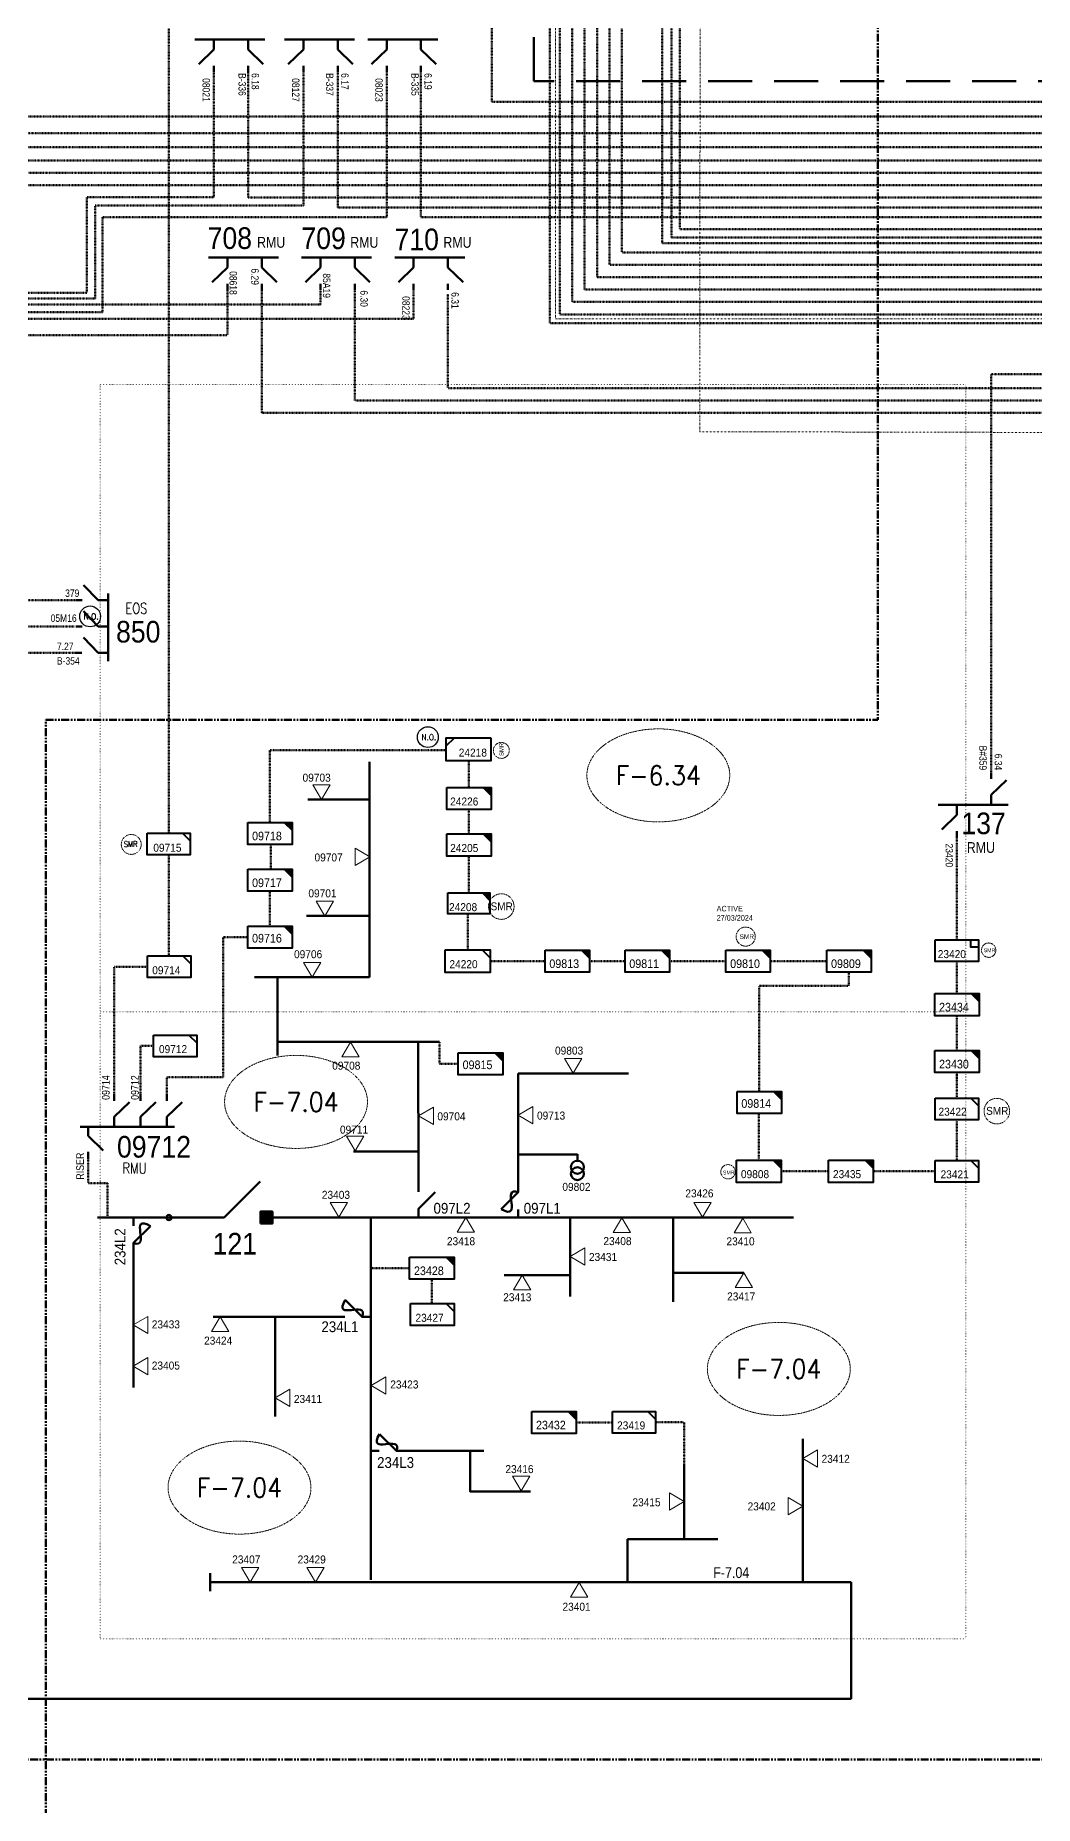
# Model space of a CAD drawing. Header units: metres. Extents: x 65984 to 144644, y -19036 to 23726.
# Drawn here: x 123518 to 123979, y 20076 to 20894 of the extents above; entities that cross this region are included whole.
import ezdxf
from ezdxf.enums import TextEntityAlignment as Align

# ---------------------------------------------------------------- set-up
doc = ezdxf.new("R2010")
doc.units = ezdxf.units.M
doc.header["$MEASUREMENT"] = 0
for name, pattern in [('( Phantom )', [2.5, 1.25, -0.25, 0.25, -0.25, 0.25, -0.25]), ('DGN Style 1', [0.6, 0, -0.6]), ('DGN Style 3', [0.013877, 0, -0.013877]), ('DGN Style 4', [1.6, 0.8, -0.4, 0, -0.4]), ('HIDDEN2', [2381.25, 1587.5, -793.75])]:
    doc.linetypes.add(name, pattern=pattern)
doc.layers.get('0').update_dxf_attribs({"color": 95, "lineweight": 40})
for name, color, linetype, lineweight in [('ABS', 7, 'Continuous', 40), ('ABS NUMBER', 112, 'Continuous', 30), ('d_eos', 111, 'Continuous', 40), ('d_eos no', 121, 'Continuous', 40), ('d_fco', 5, 'Continuous', 40), ('d_fco text', 95, 'Continuous', 40), ('d_grid line', 7, 'DGN Style 1', 0), ('d_oh branch', 94, 'Continuous', 40), ('d_switch', 95, 'Continuous', 40), ('d_tf', 1, 'Continuous', 40), ('d_tf no', 6, 'Continuous', 40), ('d_tf_200', 1, 'Continuous', 40), ('d_ug cable', 95, 'Continuous', 40), ('d_ug main line', 95, 'Continuous', 40), ('d_unit sub', 7, 'Continuous', 40), ('FDR  1  16', 234, 'Continuous', 40), ('fedr no', 95, 'Continuous', 40), ('Level 37', 7, 'Continuous', 0), ('O H MAIN FEEDER', 4, 'Continuous', 100), ('SW N O', 114, 'Continuous', 30)]:
    doc.layers.add(name, color=color, linetype=linetype, lineweight=lineweight)
doc.styles.add('NASKHF', font='naskhf.shx', dxfattribs={"height": 8})
doc.styles.add('Style-Arial', font='arial.ttf')
doc.styles.add('Style-ENGINEERING', font='ENGINEERING.shx')
doc.styles.add('Style-msdefault', font='msdefault.shx')
doc.styles.add('Style-STANDARD', font='STANDARD.shx')

# ---------------------------------------------------------------- blocks, each defined once
blk = doc.blocks.new('FUSE01')
at = {"color": 0, "linetype": 'ByBlock', "lineweight": -2}
blk.add_line((0, -17.15), (0, -22.55), dxfattribs=at)
at = {"color": 0, "linetype": 'ByBlock', "lineweight": -2, "flags": 128}
blk.add_lwpolyline([(0, 0.05), (0, -5.75), (-11.2, -16.95)], dxfattribs=at)
at = {"color": 0, "linetype": 'ByBlock', "lineweight": -2}
blk.add_open_spline([(-11.2, -16.95), (3.4, -25.35), (-11.6, -1.35), (0, -5.75)], degree=3, dxfattribs=at)
blk = doc.blocks.new('TF_8')
at = {"color": 0, "linetype": 'ByBlock', "lineweight": -2}
blk.add_line((6.3, 4.95), (9.9, 1.35), dxfattribs=at)
blk.add_3dface([(-10.1, 4.95), (9.9, 4.95), (9.9, -5.05), (-10.1, -5.05)], dxfattribs=at)
blk = doc.blocks.new('TFU_69')
at = {"layer": 'd_tf_200', "color": 200, "linetype": 'Continuous', "lineweight": 53}
blk.add_line((0, 10), (0, 0), dxfattribs=at)
at = {"layer": 'd_tf_200', "color": 200, "linetype": 'Continuous', "lineweight": 53, "extrusion": (0, 0, -1)}
for centre in [(0, 30), (0, 20)]:
    blk.add_circle(centre, 10, dxfattribs=at)
blk = doc.blocks.new('ABS2_1_1')
at = {"color": 0, "linetype": 'ByBlock', "lineweight": -2, "ltscale": 500}
for q in [(-29900, 43500), (0, 0)]:
    blk.add_line((0, 13600), q, dxfattribs=at)
at = {"color": 0, "linetype": 'ByBlock', "lineweight": -2, "ltscale": 500, "flags": 128}
for points in [[(5000, 43600), (-5000, 43600), (-5000, 53600), (5000, 53600)], [(3791, 49653), (3791, 49653), (3791, 49653)]]:
    blk.add_lwpolyline(points, close=True, dxfattribs=at)
at = {"color": 0, "linetype": 'ByBlock', "lineweight": -2, "ltscale": 500}
for points in [[(5000, 43600), (-5000, 43600), (5000, 53600), (-5000, 53600)], [(3791, 49653), (3791, 49653), (3791, 49653)]]:
    blk.add_solid(points, dxfattribs=at)
blk = doc.blocks.new('*U834')
at = {"layer": 'd_fco', "color": 200, "linetype": 'Continuous', "lineweight": 100}
blk.add_line((5.5, -5.8), (5.5, -11.1), dxfattribs=at)
at = {"layer": 'd_fco', "color": 200, "linetype": 'Continuous', "lineweight": 100, "flags": 128}
blk.add_lwpolyline([(5.5, 11.1), (5.5, 5.4), (-5.5, -5.6)], dxfattribs=at)
blk = doc.blocks.new('exist.us-1000kva')
at = {"color": 0, "linetype": 'ByBlock', "lineweight": -2, "flags": 128}
blk.add_lwpolyline([(40, 12.9), (32.8, 20), (40, 20)], close=True, dxfattribs=at)
at = {"color": 0, "linetype": 'ByBlock', "lineweight": -2, "extrusion": (0, 0, -1)}
blk.add_solid([(-40, 12.9), (-32.8, 20), (-40, 20)], dxfattribs=at)
at = {"color": 0, "linetype": 'ByBlock', "lineweight": -2, "xscale": 2, "yscale": 2}
blk.add_blockref('TF_8', (20.2, 10.1), dxfattribs=at)
blk = doc.blocks.new('*U847')
at = {"layer": 'd_eos', "color": 7, "linetype": 'Continuous', "lineweight": 211, "ltscale": 0.638341}
for p, q in [((2.81, 10.59), (-3.99, 17.6)), ((-4.63, 10.59), (-7.46, 10.59)), ((7.46, 10.59), (2.81, 10.59)), ((7.46, 13.65), (7.46, -17.57)), ((2.81, -1.55), (-3.99, 5.45)), ((-4.63, -1.55), (-7.46, -1.55)), ((2.81, -13.69), (-3.99, -6.69)), ((7.46, -1.55), (2.81, -1.55)), ((-4.64, -13.69), (-7.46, -13.69)), ((7.46, -13.7), (2.81, -13.7))]:
    blk.add_line(p, q, dxfattribs=at)
blk = doc.blocks.new('*U892')
at = {"layer": 'SW N O', "color": 3}
blk.add_circle((0, 0), 16.8, dxfattribs=at)
at = {"layer": 'SW N O', "color": 3, "style": 'Style-STANDARD'}
blk.add_text('N.O.', height=9.6, dxfattribs=at).set_placement((1.7, -0.2), align=Align.MIDDLE_CENTER)
blk = doc.blocks.new('TF3')
at = {"color": 0, "linetype": 'ByBlock', "lineweight": -2}
for p, q in [((11.3, 9), (18.3, 9)), ((18.3, 9), (18.3, 2))]:
    blk.add_line(p, q, dxfattribs=at)
at = {"color": 0, "linetype": 'ByBlock', "lineweight": -2, "flags": 128}
blk.add_lwpolyline([(18.3, 2), (11.3, 2), (11.3, 9)], dxfattribs=at)
at = {"color": 0, "linetype": 'ByBlock', "lineweight": -2}
blk.add_3dface([(-21.7, 9), (18.3, 9), (18.3, -11), (-21.7, -11)], dxfattribs=at)
blk = doc.blocks.new('*U969')
at = {"layer": 'SW N O', "color": 3, "ltscale": 0.426762}
blk.add_circle((0, 0), 16.8, dxfattribs=at)
at = {"layer": 'SW N O', "color": 3, "style": 'Style-STANDARD'}
blk.add_text('N.O.', height=9.6, dxfattribs=at).set_placement((1.7, -0.2), align=Align.MIDDLE_CENTER)
blk = doc.blocks.new('TRA1_499')
at = {"layer": 'd_tf', "color": 200, "linetype": 'Continuous', "lineweight": 0, "ltscale": 0.000351504, "flags": 128}
blk.add_lwpolyline([(10, -17), (0, 0), (-10, -17)], close=True, dxfattribs=at)
blk = doc.blocks.new('TRA1_498')
at = {"layer": 'd_tf', "color": 200, "linetype": 'Continuous', "lineweight": 0, "ltscale": 0.000351504, "xscale": 1.000046564039523, "yscale": 1.000046564039523, "zscale": 1.000046564039523, "rotation": 180}
blk.add_blockref('TRA1_499', (0, 0), dxfattribs=at)
blk = doc.blocks.new('TRA1_501')
at = {"layer": 'd_tf', "color": 200, "linetype": 'Continuous', "lineweight": 0, "ltscale": 0.000351504, "flags": 128}
blk.add_lwpolyline([(10.1, -17), (0.1, 0), (-9.9, -17)], close=True, dxfattribs=at)
blk = doc.blocks.new('TRA1_500')
at = {"layer": 'd_tf', "color": 200, "linetype": 'Continuous', "lineweight": 0, "ltscale": 0.000351504, "xscale": 1.000046564039523, "yscale": 1.000046564039523, "zscale": 1.000046564039523, "rotation": 180}
blk.add_blockref('TRA1_501', (0, 0), dxfattribs=at)

msp = doc.modelspace()

# ---------------------------------------------------------------- linework, layer by layer
at = {"layer": 'd_eos', "color": 18, "linetype": 'Continuous', "lineweight": 211, "ltscale": 0.638341}
for p, q in [((123623.82, 20892.48), (123591.49, 20892.48)), ((123600.21, 20892.48), (123600.21, 20887.83)), ((123616.07, 20892.48), (123616.07, 20887.83)), ((123600.21, 20887.83), (123593.21, 20881.04)), ((123616.07, 20887.83), (123623.07, 20881.04)), ((123600.21, 20880.39), (123600.21, 20877.57)), ((123616.07, 20880.39), (123616.07, 20877.56)), ((123959.48, 20550.66), (123959.48, 20553.48)), ((123959.48, 20543.21), (123966.48, 20550.01)), ((123967.23, 20538.57), (123934.9, 20538.56)), ((123943.62, 20538.57), (123943.62, 20533.92)), ((123959.48, 20538.56), (123959.48, 20543.21)), ((123943.62, 20533.92), (123936.62, 20527.12)), ((123943.62, 20526.47), (123943.62, 20523.65))]:
    msp.add_line(p, q, dxfattribs=at)
at = {"layer": 'd_eos', "color": 7, "linetype": 'Continuous', "lineweight": 211, "ltscale": 0.638341}
for p, q in [((123665.21, 20892.48), (123632.88, 20892.48)), ((123641.6, 20892.48), (123641.6, 20887.83)), ((123657.46, 20892.48), (123657.46, 20887.83)), ((123641.6, 20887.83), (123634.6, 20881.04)), ((123657.46, 20887.83), (123664.46, 20881.04)), ((123641.6, 20880.39), (123641.6, 20877.57)), ((123657.46, 20880.39), (123657.46, 20877.56))]:
    msp.add_line(p, q, dxfattribs=at)
at = {"layer": 'd_eos', "color": 251, "linetype": 'Continuous', "lineweight": 211, "ltscale": 0.638341}
for p, q in [((123703.68, 20892.48), (123671.36, 20892.48)), ((123630.08, 20791.69), (123597.75, 20791.68)), ((123606.47, 20791.69), (123606.47, 20787.04)), ((123622.33, 20791.69), (123622.33, 20787.04)), ((123606.47, 20787.04), (123599.47, 20780.24)), ((123622.33, 20787.04), (123629.33, 20780.24)), ((123606.47, 20779.59), (123606.47, 20776.77)), ((123622.33, 20779.59), (123622.33, 20776.77))]:
    msp.add_line(p, q, dxfattribs=at)
at = {"layer": 'd_eos', "color": 3, "linetype": 'Continuous', "lineweight": 211, "ltscale": 0.638341}
for p, q in [((123680.08, 20892.48), (123680.08, 20887.83)), ((123695.94, 20892.48), (123695.94, 20887.83)), ((123680.08, 20887.83), (123673.08, 20881.04)), ((123695.94, 20887.83), (123702.94, 20881.04)), ((123680.08, 20880.39), (123680.08, 20877.57)), ((123695.94, 20880.39), (123695.94, 20877.56))]:
    msp.add_line(p, q, dxfattribs=at)
at = {"layer": 'd_eos', "color": 5, "linetype": 'Continuous', "lineweight": 211, "ltscale": 0.638341}
for p, q in [((123673.11, 20791.69), (123640.79, 20791.68)), ((123649.51, 20791.69), (123649.51, 20787.04)), ((123665.37, 20791.69), (123665.37, 20787.04)), ((123649.51, 20787.04), (123642.51, 20780.24)), ((123665.37, 20787.04), (123672.37, 20780.24)), ((123649.51, 20779.59), (123649.51, 20776.77)), ((123665.37, 20779.59), (123665.37, 20776.77))]:
    msp.add_line(p, q, dxfattribs=at)
at = {"layer": 'd_eos', "color": 6, "linetype": 'Continuous', "lineweight": 211, "ltscale": 0.638341}
for p, q in [((123716.15, 20791.69), (123683.83, 20791.68)), ((123692.55, 20791.69), (123692.55, 20787.04)), ((123708.41, 20791.69), (123708.41, 20787.04)), ((123692.55, 20787.04), (123685.55, 20780.24)), ((123708.41, 20787.04), (123715.41, 20780.24)), ((123692.55, 20779.59), (123692.55, 20776.77)), ((123708.41, 20779.59), (123708.41, 20776.77))]:
    msp.add_line(p, q, dxfattribs=at)
at = {"layer": 'd_eos', "color": 200, "linetype": 'Continuous', "lineweight": 211, "ltscale": 0.638341}
for p, q in [((123554.2, 20401.78), (123554.2, 20404.61)), ((123554.2, 20394.34), (123561.2, 20401.13)), ((123566.35, 20401.78), (123566.35, 20404.61)), ((123566.35, 20394.34), (123573.35, 20401.14)), ((123578.49, 20401.78), (123578.49, 20404.61)), ((123578.49, 20394.34), (123585.49, 20401.14)), ((123554.2, 20389.69), (123554.2, 20394.34)), ((123566.35, 20389.69), (123566.35, 20394.34)), ((123578.49, 20389.69), (123578.49, 20394.34)), ((123582.08, 20389.69), (123538.41, 20389.69)), ((123542.06, 20390.2), (123542.06, 20385.55)), ((123542.06, 20385.55), (123549.06, 20378.76)), ((123542.06, 20378.11), (123542.06, 20375.28))]:
    msp.add_line(p, q, dxfattribs=at)
at = {"layer": 'd_grid line', "color": 7, "linetype": 'DGN Style 1', "lineweight": 0, "flags": 128}
for points in [[(123547.68, 20732.95), (123947.68, 20732.95), (123947.68, 20442.95), (123547.68, 20442.95)], [(123547.68, 20442.95), (123947.68, 20442.95), (123947.68, 20152.95), (123547.68, 20152.95)]]:
    msp.add_lwpolyline(points, close=True, dxfattribs=at)
at = {"layer": 'd_oh branch', "color": 200, "linetype": 'Continuous', "lineweight": 100}
for p, q in [((123672.16, 20458.94), (123672.12, 20558.52)), ((123643.68, 20541.02), (123672.12, 20541.04)), ((123672.15, 20487.21), (123643, 20487.21)), ((123618.96, 20458.91), (123672.16, 20458.94)), ((123629.57, 20458.92), (123629.57, 20422.65)), ((123629.57, 20428.95), (123704.5, 20429)), ((123694.74, 20363.26), (123694.7, 20428.99)), ((123740.84, 20414.34), (123791.87, 20414.39)), ((123740.88, 20363.58), (123740.84, 20414.34)), ((123694.74, 20378.35), (123664.67, 20378.35)), ((123741.16, 20376.9), (123768.33, 20376.92)), ((123868.02, 20347.76), (123672.73, 20347.76)), ((123764.9, 20311.29), (123764.86, 20347.76)), ((123812.49, 20308.78), (123812.49, 20347.63)), ((123563.06, 20331.94), (123563.06, 20269.15)), ((123764.89, 20321.16), (123734.36, 20321.16)), ((123812.49, 20322.18), (123845.09, 20322.18)), ((123656.98, 20301.84), (123599.91, 20301.84)), ((123628.47, 20255.73), (123628.47, 20301.84)), ((123872.38, 20179.14), (123872.35, 20245.4)), ((123688.63, 20239.81), (123724.97, 20239.81)), ((123817.62, 20199.01), (123817.62, 20233.77)), ((123791.4, 20179.14), (123791.38, 20198.98)), ((123791.38, 20198.98), (123833.07, 20198.98))]:
    msp.add_line(p, q, dxfattribs=at)
at = {"layer": 'd_oh branch', "color": 200, "linetype": 'Continuous', "lineweight": 100, "flags": 128}
msp.add_lwpolyline([(123718.64, 20239.81), (123718.64, 20221.08), (123746.52, 20221.08)], dxfattribs=at)
at = {"layer": 'd_ug cable', "color": 18, "linetype": 'DGN Style 3', "lineweight": 100}
for p, q in [((123718.09, 20546.68), (123718.09, 20559.02)), ((123718.09, 20525.16), (123718.09, 20536.41)), ((123718.09, 20497.92), (123718.09, 20514.9)), ((123717.51, 20471.56), (123717.51, 20488.23)), ((123773.79, 20466.33), (123790.22, 20466.33)), ((123810.74, 20466.33), (123836.83, 20466.33)), ((123857.36, 20466.33), (123883.45, 20466.33)), ((123943.62, 20466.21), (123943.62, 20451.36)), ((123943.62, 20425.03), (123943.62, 20441.09)), ((123943.62, 20402.95), (123943.62, 20414.77)), ((123943.62, 20412.11), (123943.62, 20413.96)), ((123852.05, 20374.28), (123852.05, 20395.83)), ((123862.31, 20369.15), (123884.32, 20369.15))]:
    msp.add_line(p, q, dxfattribs=at)
at = {"layer": 'd_ug cable', "color": 200, "linetype": 'DGN Style 3', "lineweight": 140}
for p, q in [((123626.52, 20520.24), (123626.52, 20508.88)), ((123626.15, 20498.62), (123626.15, 20482.52))]:
    msp.add_line(p, q, dxfattribs=at)
at = {"layer": 'd_ug cable', "color": 200, "linetype": 'DGN Style 3', "lineweight": 100}
for p, q in [((123700.97, 20319.19), (123700.97, 20308.15)), ((123767.64, 20252.98), (123784.39, 20252.98)), ((123804.38, 20253.11), (123817.6, 20253.11)), ((123817.62, 20233.77), (123817.6, 20253.11))]:
    msp.add_line(p, q, dxfattribs=at)
at = {"layer": 'd_ug cable', "color": 5, "linetype": 'DGN Style 3', "lineweight": 100, "flags": 128}
for points in [[(123162.36, 21867.8), (123162.36, 21721.06), (123616.77, 21721.06), (123616.77, 21576.05), (123788.77, 21576.05), (123788.77, 20794.08), (124291.26, 20794.08), (124291.26, 20415.02)], [(122874.85, 21623.3), (122848.5, 21623.3), (122848.5, 21698.13), (123593.84, 21698.13), (123593.84, 21553.12), (123765.84, 21553.12), (123765.84, 20771.14), (124610.24, 20771.14), (124610.24, 20416.17)], [(125051.96, 20415.58), (125051.96, 20849.17), (123487.2, 20849.17), (123487.2, 21093.05), (123265.34, 21093.05), (123265.34, 21085.6)], [(123017.7, 20738.68), (123195.95, 20738.42), (123195.95, 20769.92), (123376.06, 20769.92), (123376.06, 20769.92), (123649.51, 20769.92), (123649.51, 20777.41)], [(123665.37, 20776.74), (123665.37, 20725.61), (124872.63, 20725.61), (124872.63, 20415.15)]]:
    msp.add_lwpolyline(points, dxfattribs=at)
at = {"layer": 'd_ug cable', "color": 94, "linetype": 'DGN Style 3', "lineweight": 100, "flags": 128}
msp.add_lwpolyline([(123179.39, 21850.54), (123133.36, 21850.54), (123133.36, 21715.33), (123611.04, 21715.33), (123611.04, 21570.32), (123783.04, 21570.32), (123783.04, 20788.35), (124269.96, 20788.35), (124269.96, 20415.29)], dxfattribs=at)
at = {"layer": 'd_ug cable', "color": 6, "linetype": 'DGN Style 3', "lineweight": 100, "flags": 128}
for points in [[(124230.98, 20415.27), (124230.98, 20804.75), (123815.6, 20804.75), (123815.6, 21669.38), (123956.73, 21669.38), (123956.73, 21770.03)], [(123664.67, 21196.04), (123664.67, 21166.96), (123755.51, 21166.96), (123755.51, 20761.34), (124932.52, 20761.34), (124932.52, 20415.29)], [(122944.1, 20496.84), (122990.27, 20496.84), (122990.27, 20598.03), (123211.27, 20598.03), (123211.27, 20730.87), (123211.27, 20730.87), (123211.27, 20763.35), (123692.55, 20763.35), (123692.55, 20776.77)], [(123708.41, 20774.68), (123708.41, 20731.34), (124893.33, 20731.34), (124893.33, 20415.29)]]:
    msp.add_lwpolyline(points, dxfattribs=at)
at = {"layer": 'd_ug cable', "color": 7, "linetype": 'DGN Style 3', "lineweight": 100, "flags": 128}
for points in [[(123833.54, 21745.02), (123833.54, 21754.66), (123807.4, 21754.66), (123807.4, 20798.39), (124191.74, 20798.39), (124191.74, 20415.29)], [(123090.61, 21581.95), (123061.99, 21581.95), (123061.99, 21692.39), (123588.1, 21692.39), (123588.1, 21547.38), (123760.1, 21547.38), (123760.1, 20765.41), (124590.64, 20765.41), (124590.64, 20416.16)], [(124212.33, 20415.29), (124212.33, 20800.97), (123811.63, 20800.97), (123811.63, 21585.35), (123790.7, 21585.35), (123790.7, 21630.97)], [(122870.82, 20447.7), (122870.82, 20505.92), (122986.43, 20505.92), (122986.43, 20600.69), (123192.05, 20600.69), (123192.05, 20772.44), (123192.06, 20772.44), (123192.06, 20772.7), (123545.37, 20772.7), (123545.37, 20815.77), (123641.6, 20815.77), (123641.6, 20877.57)], [(124530.76, 20415.73), (124530.76, 20814.82), (123657.46, 20814.82), (123657.46, 20877.56)]]:
    msp.add_lwpolyline(points, dxfattribs=at)
at = {"layer": 'd_ug cable', "color": 1, "linetype": 'DGN Style 3', "lineweight": 100, "flags": 128}
for points in [[(122978.28, 21716.94), (122978.28, 21709.59), (123605.3, 21709.59), (123605.3, 21564.58), (123777.3, 21564.58), (123777.3, 20782.61), (124250.54, 20782.61), (124250.54, 20415.29)], [(125032.35, 20415.58), (125032.35, 20842.68), (123481.11, 20842.68), (123481.11, 21082.09), (123311.53, 21082.09), (123311.53, 21102.6)]]:
    msp.add_lwpolyline(points, dxfattribs=at)
at = {"layer": 'd_ug cable', "color": 206, "linetype": 'DGN Style 3', "lineweight": 100, "flags": 128}
msp.add_lwpolyline([(122876.26, 21564.79), (122838.68, 21564.79), (122838.68, 21703.86), (123599.57, 21703.86), (123599.57, 21558.85), (123771.57, 21558.85), (123771.57, 20776.88), (124629.66, 20776.88), (124629.66, 20416.18)], dxfattribs=at)
at = {"layer": 'd_ug cable', "color": 2, "linetype": 'DGN Style 4', "lineweight": 0, "flags": 128}
msp.add_lwpolyline([(124492.72, 20416.07), (124492.72, 20763.18), (124492.72, 20763.35), (123758.05, 20763.35), (123758.05, 21469.21), (122940.41, 21469.21), (122940.41, 21449.02)], dxfattribs=at)
at = {"layer": 'd_ug cable', "color": 121, "linetype": 'DGN Style 4', "lineweight": 0, "flags": 128}
msp.add_lwpolyline([(123959.69, 21455.48), (123959.65, 21392.07), (123825.21, 21392.69), (123824.8, 20711.15), (124814.27, 20708.92), (124814.27, 20415.29)], dxfattribs=at)
at = {"layer": 'd_ug cable', "color": 18, "linetype": 'DGN Style 3', "lineweight": 100, "flags": 128}
for points in [[(125667.31, 21211.13), (125667.31, 20863.6), (123728.65, 20863.6), (123728.65, 21421.14)], [(123091.86, 20508.57), (123157.79, 20508.57), (123157.79, 20603.77), (123189.97, 20603.77), (123189.97, 20775.38), (123190, 20775.38), (123190, 20775.43), (123541.57, 20775.43), (123541.57, 20819.57), (123600.21, 20819.57), (123600.21, 20877.57)], [(124551.46, 20415.87), (124551.46, 20819.37), (123616.07, 20819.37), (123616.07, 20878.98)], [(123959.48, 20553.48), (123959.48, 20737.67), (124951.41, 20737.67), (124951.41, 20415.29)], [(123943.62, 20523.65), (123943.62, 20476.21)], [(123727.98, 20466.33), (123753.55, 20466.33)], [(123852.26, 20406.1), (123852.26, 20454.88), (123893.71, 20454.88), (123893.71, 20461.2)], [(123943.62, 20392.95), (123943.62, 20374.15)], [(123933.63, 20369.15), (123904.84, 20369.15)]]:
    msp.add_lwpolyline(points, dxfattribs=at)
at = {"layer": 'd_ug cable', "color": 3, "linetype": 'DGN Style 3', "lineweight": 100, "flags": 128}
for points in [[(124993.64, 20415.29), (124993.64, 20836.57), (123474.63, 20836.57), (123474.63, 21073.13), (123366.38, 21073.13), (123366.38, 21064.34)], [(123143, 20648.64), (123208.64, 20648.64), (123208.64, 20733.58), (123208.64, 20733.58), (123208.64, 20766.46), (123548.82, 20766.46), (123548.82, 20810.36), (123680.08, 20810.36), (123680.08, 20877.57)], [(124572.03, 20416.15), (124572.03, 20810.31), (123695.94, 20810.31), (123695.94, 20877.56)], [(123536.45, 20608.93), (123503.67, 20608.93), (123503.67, 19785.82), (114953.59, 19785.82), (114953.59, 20040.85), (114953.59, 20040.85), (114953.59, 20133.59)]]:
    msp.add_lwpolyline(points, dxfattribs=at)
at = {"layer": 'd_ug cable', "color": 191, "linetype": 'DGN Style 3', "lineweight": 100, "flags": 128}
msp.add_lwpolyline([(124650.97, 20416.19), (124650.97, 20830.84), (123468.9, 20830.84), (123468.9, 20935.23), (123456.08, 20935.23)], dxfattribs=at)
at = {"layer": 'd_ug cable', "color": 200, "linetype": 'DGN Style 3', "lineweight": 140, "flags": 128}
for points in [[(123579.44, 20923.26), (123579.44, 20525.54)], [(123579.44, 20515.54), (123579.44, 20468.78)], [(123615.88, 20477.39), (123604.51, 20477.39), (123604.51, 20412.62), (123578.49, 20412.62), (123578.49, 20404.61)], [(123554.2, 20404.61), (123554.2, 20463.73), (123569.54, 20463.73)], [(123566.35, 20404.61), (123566.35, 20427.1), (123572.27, 20427.1)], [(123542.06, 20375.28), (123542.06, 20363.72), (123551.04, 20363.72), (123551.04, 20347.76)]]:
    msp.add_lwpolyline(points, dxfattribs=at)
at = {"layer": 'd_ug cable', "color": 215, "linetype": 'DGN Style 3', "lineweight": 100, "flags": 128}
msp.add_lwpolyline([(124670.58, 20415.87), (124670.58, 20856.94), (123495, 20856.94), (123495, 20881.43), (123456.08, 20881.43)], dxfattribs=at)
at = {"layer": 'd_ug cable', "color": 57, "linetype": '( Phantom )', "lineweight": 106, "ltscale": 2.94, "true_color": 0x7d8a21, "flags": 128}
msp.add_lwpolyline([(124127.2, 20304.75), (124127.2, 20097.15), (123507.01, 20097.15), (123507.01, 20781.46), (123227.81, 20781.46), (123227.81, 20843.75)], dxfattribs=at)
at = {"layer": 'd_ug cable', "color": 251, "linetype": 'DGN Style 3', "lineweight": 100, "flags": 128}
for points in [[(124710.09, 20416.16), (124710.09, 20825.1), (123463.16, 20825.1), (123463.16, 20842.03), (123457.49, 20842.03)], [(123360.73, 20755.83), (123606.47, 20755.83), (123606.47, 20778.36)], [(123622.33, 20776.77), (123622.33, 20719.87), (124854.4, 20719.87), (124854.4, 20415.15)]]:
    msp.add_lwpolyline(points, dxfattribs=at)
at = {"layer": 'd_ug cable', "color": 251, "linetype": 'DGN Style 3', "lineweight": 140, "flags": 128}
msp.add_lwpolyline([(123496.41, 20717.78), (123496.41, 20633.22), (123536.45, 20633.22)], dxfattribs=at)
at = {"layer": 'd_ug cable', "color": 30, "linetype": 'DGN Style 3', "lineweight": 140, "flags": 128}
msp.add_lwpolyline([(123535.66, 20621.08), (123496.41, 20621.08), (123496.41, 19991.38), (117971.14, 19991.38), (117971.14, 20024.1)], dxfattribs=at)
at = {"layer": 'd_ug cable', "color": 200, "linetype": 'DGN Style 3', "lineweight": 100, "flags": 128}
for points in [[(123626.15, 20530.5), (123626.15, 20563.81), (123707.48, 20563.81)], [(123713.19, 20418.85), (123704.5, 20418.85), (123704.5, 20429)], [(123672.8, 20324.32), (123690.82, 20324.32)]]:
    msp.add_lwpolyline(points, dxfattribs=at)
at = {"layer": 'd_ug cable', "color": 2, "linetype": 'DGN Style 3', "lineweight": 13}
for centre, radius in [((123733.07, 20563.77), 3.69), ((123562.03, 20520.29), 4.6), ((123733.05, 20491.55), 5.91), ((123846, 20477.65), 4.42), ((123958.29, 20471.39), 3.32), ((123962.06, 20396.97), 5.91), ((123837.82, 20368.92), 3.32)]:
    msp.add_circle(centre, radius, dxfattribs=at)
at = {"layer": 'd_ug main line', "color": 30, "linetype": 'HIDDEN2', "lineweight": 140, "ltscale": 0.012803}
msp.add_lwpolyline([(125647.73, 21288.02), (125647.73, 20873.25), (123748.16, 20873.25), (123748.16, 21101.65), (123388.77, 21104.56), (123388.77, 21128.79)], dxfattribs=at)
at = {"layer": 'FDR  1  16', "color": 57, "linetype": '( Phantom )', "lineweight": 70, "ltscale": 2.94, "true_color": 0x7d8a21, "flags": 128}
msp.add_lwpolyline([(115008.58, 20070.71), (115008.58, 20056.38), (115008.58, 20056.38), (115008.58, 19792.67), (123522.53, 19792.67), (123522.53, 20577.89), (123907.01, 20577.89), (123907.01, 21240.18)], dxfattribs=at)
at = {"layer": 'fedr no', "color": 82, "linetype": 'DGN Style 3', "lineweight": 13, "true_color": 0x1dc70e}
for centre in [(123805.61, 20552.22), (123638.19, 20401.22), (123861.31, 20277.75), (123612.06, 20222.87)]:
    msp.add_ellipse(centre, major_axis=(33.02, 0), ratio=0.651175, dxfattribs=at)
at = {"layer": 'O H MAIN FEEDER', "color": 200, "lineweight": 211, "ltscale": 0.426762}
for p, q in [((123598.47, 20347.76), (123546.43, 20347.76)), ((123672.73, 20347.76), (123626.14, 20347.76)), ((123672.8, 20347.76), (123672.8, 20287.45)), ((123672.8, 20335.91), (123672.8, 20180.27)), ((123598.58, 20179.14), (123894.79, 20179.14)), ((123894.79, 20179.14), (123894.79, 20125.13)), ((123894.79, 20125.13), (118552.79, 20125.13))]:
    msp.add_line(p, q, dxfattribs=at)
at = {"layer": 'O H MAIN FEEDER', "color": 200, "lineweight": 158, "ltscale": 0.819941}
msp.add_line((123598.58, 20183.26), (123598.58, 20175.01), dxfattribs=at)
at = {"layer": 'O H MAIN FEEDER', "color": 200, "lineweight": 211, "ltscale": 0.426762}
msp.add_circle((123579.45, 20347.76), 1.2, dxfattribs=at)

# ---------------------------------------------------------------- block references
at = {"layer": 'ABS', "color": 7, "linetype": 'Continuous', "lineweight": 211, "ltscale": 0.829472, "xscale": 0.000555747191877611, "yscale": 0.000555747191877611, "zscale": 0.0003680335276451397, "rotation": 269.9999999999997}
msp.add_blockref('ABS2_1_1', (123597.46, 20347.76), dxfattribs=at)
at = {"layer": 'd_eos', "color": 7, "linetype": 'Continuous', "lineweight": 211, "ltscale": 0.638341}
msp.add_blockref('*U847', (123543.91, 20622.63), dxfattribs=at)
at = {"layer": 'd_fco', "color": 200, "linetype": 'Continuous', "lineweight": 100, "xscale": 0.7, "yscale": 0.7}
for name, p, zscale, rotation in [('*U834', (123698.57, 20355.52), 0.7, 180), ('FUSE01', (123740.88, 20363.54), 0.2499179648993302, 359.9999999999999), ('FUSE01', (123563.06, 20331.97), 0.1195349878656586, 180), ('FUSE01', (123672.76, 20301.83), 0.2499179648993302, 269.9529368111498), ('FUSE01', (123688.58, 20239.81), 0.2499179648993302, 270)]:
    msp.add_blockref(name, p, dxfattribs=dict(at, zscale=zscale, rotation=rotation))
at = {"layer": 'd_tf', "color": 200, "linetype": 'Continuous', "lineweight": 0, "ltscale": 0.000351504, "xscale": 0.4, "yscale": 0.4, "zscale": 0.4}
for name, p, rotation in [('TRA1_500', (123649.97, 20541.03), 359.9999999999999), ('TRA1_500', (123672.26, 20514.65), 89.99999999999997), ('TRA1_500', (123663.34, 20428.9), 180), ('TRA1_500', (123766.33, 20414.49), 359.9999999999999), ('TRA1_500', (123694.86, 20394.69), 270), ('TRA1_500', (123740.86, 20395.07), 270), ('TRA1_500', (123665.57, 20378.55), 359.9999999999999), ('TRA1_500', (123658.07, 20347.94), 359.9999999999999), ('TRA1_500', (123826.09, 20347.87), 359.9999999999999), ('TRA1_500', (123716.68, 20347.76), 180), ('TRA1_500', (123788.75, 20347.59), 180), ('TRA1_500', (123844.56, 20347.42), 180), ('TRA1_500', (123764.86, 20329.69), 270), ('TRA1_500', (123742.68, 20321.16), 180), ('TRA1_500', (123845.09, 20322.18), 180), ('TRA1_500', (123562.97, 20298.03), 270), ('TRA1_498', (123603.09, 20301.8), 180), ('TRA1_498', (123562.97, 20278.98), 270), ('TRA1_498', (123628.57, 20264.39), 270), ('TRA1_498', (123672.91, 20270.12), 270), ('TRA1_498', (123742.17, 20221.34), 359.9999999999999), ('TRA1_498', (123817.62, 20216.4), 89.99999999999997), ('TRA1_498', (123872.41, 20214.33), 89.99999999999997), ('TRA1_498', (123616.98, 20179.14), 359.9999999999999), ('TRA1_500', (123647.21, 20179.14), 359.9999999999999)]:
    msp.add_blockref(name, p, dxfattribs=dict(at, rotation=rotation))
at = {"layer": 'd_tf', "color": 200, "linetype": 'Continuous', "lineweight": 0, "ltscale": 0.000351504, "extrusion": (0, 0, -1), "xscale": 0.4, "yscale": 0.4, "zscale": 0.4}
for name, p, rotation in [('TRA1_500', (-123651.51, 20487.19), 359.9999999999999), ('TRA1_500', (-123645.62, 20458.92), 359.9999999999999), ('TRA1_498', (-123872.37, 20236.27), 89.99999999999997), ('TRA1_498', (-123769.06, 20179), 180)]:
    msp.add_blockref(name, p, dxfattribs=dict(at, rotation=rotation))
at = {"layer": 'd_tf_200', "color": 200, "linetype": 'Continuous', "lineweight": 53, "extrusion": (0, 0, -1), "xscale": 0.3, "yscale": 0.3, "zscale": 0.3, "rotation": 179.9219999999999}
msp.add_blockref('TFU_69', (-123768.21, 20377.04), dxfattribs=at)
at = {"layer": 'd_unit sub', "color": 2, "linetype": 'Continuous', "lineweight": 40, "xscale": 1.044137963740408, "yscale": -1.044137963740408, "zscale": 0.2499179648993302, "rotation": 180}
msp.add_blockref('TF_8', (123717.81, 20564.3), dxfattribs=at)
at = {"layer": 'd_unit sub', "color": 18, "linetype": 'Continuous', "lineweight": 40}
for name, p, xscale, yscale, zscale in [('exist.us-1000kva', (123707.83, 20536.41), 0.513187992560043, 0.513187992560043, 0.4841668605426693), ('exist.us-1000kva', (123707.83, 20514.9), 0.513187992560043, 0.513187992560043, 0.4841668605426693), ('exist.us-1000kva', (123708.41, 20488.23), 0.4841668605426701, 0.4841668605426701, 0.4841668605426701), ('TF3', (123944.47, 20471.71), 0.4998359297986611, 0.4998359297986611, 0.2499179648993302), ('TF_8', (123717.62, 20466.38), 1.046508324156071, 1.046508324156071, 0.2499179648993302), ('exist.us-1000kva', (123753.26, 20461.2), 0.513187992560043, 0.513187992560043, 0.4841668605426693), ('exist.us-1000kva', (123790.22, 20461.2), 0.513187992560043, 0.513187992560043, 0.4841668605426693), ('exist.us-1000kva', (123883.45, 20461.2), 0.513187992560043, 0.513187992560043, 0.4841668605426693), ('exist.us-1000kva', (123933.36, 20441.09), 0.513187992560043, 0.513187992560043, 0.4841668605426693), ('exist.us-1000kva', (123933.36, 20414.77), 0.513187992560043, 0.513187992560043, 0.4841668605426693), ('exist.us-1000kva', (123842, 20395.83), 0.513187992560043, 0.513187992560043, 0.4841668605426693), ('TF_8', (123943.72, 20398), 0.999671859597321, 0.999671859597321, 0.2499179648993302), ('exist.us-1000kva', (123841.79, 20364.02), 0.513187992560043, 0.513187992560043, 0.4841668605426693), ('exist.us-1000kva', (123884.32, 20364.02), 0.513187992560043, 0.513187992560043, 0.4841668605426693), ('TF_8', (123943.72, 20369.2), 0.999671859597321, 0.999671859597321, 0.2499179648993302)]:
    msp.add_blockref(name, p, dxfattribs=dict(at, xscale=xscale, yscale=yscale, zscale=zscale))
at = {"layer": 'd_unit sub', "color": 200, "linetype": 'Continuous', "lineweight": 40}
for name, p, xscale, yscale, zscale in [('exist.us-1000kva', (123615.88, 20520.24), 0.513187992560043, 0.513187992560043, 0.4841668605426693), ('exist.us-1000kva', (123615.88, 20498.62), 0.513187992560043, 0.513187992560043, 0.4841668605426693), ('exist.us-1000kva', (123615.88, 20472.26), 0.513187992560043, 0.513187992560043, 0.4841668605426693), ('TF_8', (123579.63, 20463.78), 0.999671859597321, 0.999671859597321, 0.2499179648993302), ('TF_8', (123582.37, 20427.15), 0.999671859597321, 0.999671859597321, 0.2499179648993302), ('exist.us-1000kva', (123713.19, 20413.72), 0.513187992560043, 0.513187992560043, 0.4841668605426693), ('exist.us-1000kva', (123690.7, 20319.19), 0.513187992560043, 0.513187992560043, 0.4841668605426693), ('TF_8', (123701.25, 20302.95), 1.007916721862767, 1.007916721862767, 0.2499179648993302), ('exist.us-1000kva', (123747.11, 20247.85), 0.513187992560043, 0.513187992560043, 0.4841668605426693), ('TF_8', (123794.49, 20253.16), 0.999671859597321, 0.999671859597321, 0.2499179648993302)]:
    msp.add_blockref(name, p, dxfattribs=dict(at, xscale=xscale, yscale=yscale, zscale=zscale))
at = {"layer": 'd_unit sub', "color": 2, "linetype": 'Continuous', "lineweight": 40}
for name, p, xscale, yscale, zscale in [('TF_8', (123579.44, 20520.59), 0.999671859597321, 0.999671859597321, 0.2499179648993302), ('exist.us-1000kva', (123836.83, 20461.2), 0.513187992560043, 0.513187992560043, 0.4841668605426693)]:
    msp.add_blockref(name, p, dxfattribs=dict(at, xscale=xscale, yscale=yscale, zscale=zscale))
at = {"layer": 'SW N O', "color": 3, "xscale": 0.2867731251001515, "yscale": 0.2867731251001515, "zscale": 0.2867731251001515}
for name, p in [('*U892', (123543.02, 20625.73)), ('*U969', (123699.11, 20569.91))]:
    msp.add_blockref(name, p, dxfattribs=at)

# ---------------------------------------------------------------- texts
at = {"layer": 'ABS NUMBER', "color": 7, "lineweight": 140, "style": 'Style-Arial', "width": 0.88}
msp.add_text('121', height=10, dxfattribs=at).set_placement((123599.65, 20340.66), align=Align.TOP_LEFT)
at = {"layer": 'd_eos no', "color": 7, "linetype": 'Continuous', "lineweight": 140, "style": 'Style-Arial', "width": 0.88}
msp.add_text('850', height=10, dxfattribs=at).set_placement((123555.01, 20623.65), align=Align.TOP_LEFT)
at = {"layer": 'd_eos no', "color": 200, "linetype": 'Continuous', "lineweight": 140, "style": 'Style-Arial', "width": 0.88}
msp.add_text('09712', height=10, dxfattribs=at).set_placement((123555.46, 20385.48), align=Align.TOP_LEFT)
at = {"layer": 'd_fco text', "color": 200, "linetype": 'Continuous', "lineweight": 70, "style": 'Style-msdefault', "width": 0.92}
for s, p in [('097L2', (123701.73, 20354.54)), ('097L1', (123743.42, 20354.54)), ('234L1', (123649.92, 20299.76)), ('234L3', (123675.64, 20236.97))]:
    msp.add_text(s, height=5, dxfattribs=at).set_placement(p, align=Align.TOP_LEFT)
msp.add_text('234L2', height=5, rotation=90, dxfattribs=at).set_placement((123556.87, 20334.23), align=Align.MIDDLE_CENTER)
at = {"layer": 'd_switch', "color": 3, "linetype": 'Continuous', "lineweight": 30, "style": 'Style-ENGINEERING', "width": 0.857143}
for s, p in [('379', (123531.48, 20638.18)), ('05M16', (123524.78, 20626.64)), ('7.27', (123527.7, 20613.58)), ('B-354', (123527.7, 20606.88))]:
    msp.add_text(s, height=3.43, dxfattribs=at).set_placement(p, align=Align.TOP_LEFT)
at = {"layer": 'd_switch', "color": 200, "linetype": 'Continuous', "lineweight": 30, "style": 'Style-msdefault', "width": 0.857143}
for s, p in [('09714', (123548.49, 20402.15)), ('RISER', (123536.61, 20365.25))]:
    msp.add_text(s, height=3.576, rotation=90, dxfattribs=at).set_placement(p, align=Align.TOP_LEFT)
at = {"layer": 'd_switch', "color": 2, "linetype": 'Continuous', "lineweight": 30, "style": 'Style-msdefault', "width": 0.857143}
msp.add_text('F-7.04', height=5.026, dxfattribs=at).set_placement((123831, 20186.08), align=Align.TOP_LEFT)
at = {"layer": 'd_switch', "color": 18, "linetype": 'Continuous', "lineweight": 30, "insert": (123598.4, 20863.69), "char_height": 3.43, "attachment_point": 3, "rotation": 270, "style": 'NASKHF'}
msp.add_mtext('\\FENGINEERING;\\H1x;\\W0.857143;08021', dxfattribs=at)
at = {"layer": 'd_switch', "color": 7, "linetype": 'Continuous', "lineweight": 30, "insert": (123639.78, 20863.69), "char_height": 3.43, "attachment_point": 3, "rotation": 270, "style": 'NASKHF'}
msp.add_mtext('\\FENGINEERING;\\H1x;\\W0.857143;08127', dxfattribs=at)
at = {"layer": 'd_switch', "color": 3, "linetype": 'Continuous', "lineweight": 30, "insert": (123678.26, 20863.69), "char_height": 3.43, "attachment_point": 3, "rotation": 270, "style": 'NASKHF'}
msp.add_mtext('\\FENGINEERING;\\H1x;\\W0.857143;08023', dxfattribs=at)
at = {"layer": 'd_switch', "color": 251, "linetype": 'Continuous', "lineweight": 30, "insert": (123610.88, 20774.44), "char_height": 3.43, "attachment_point": 3, "rotation": 270, "style": 'NASKHF'}
msp.add_mtext('\\FENGINEERING;\\H1x;\\W0.857143;08618', dxfattribs=at)
at = {"layer": 'd_switch', "color": 5, "linetype": 'Continuous', "lineweight": 30, "insert": (123654.04, 20772.98), "char_height": 3.43, "attachment_point": 3, "rotation": 270, "style": 'NASKHF'}
msp.add_mtext('\\FENGINEERING;\\H1x;\\W0.857143;85A19', dxfattribs=at)
at = {"layer": 'd_switch', "color": 6, "linetype": 'Continuous', "lineweight": 30, "char_height": 3.43, "attachment_point": 3, "rotation": 270, "style": 'NASKHF'}
for s, insert in [('\\FENGINEERING;\\H1x;\\W0.857143;08223', (123690.73, 20762.9)), ('\\FENGINEERING;\\H1x;\\W0.857143;23420', (123941.81, 20509.78))]:
    msp.add_mtext(s, dxfattribs=dict(at, insert=insert))
at = {"layer": 'd_switch', "color": 200, "linetype": 'Continuous', "lineweight": 30, "insert": (123561.95, 20402.15), "char_height": 3.5759, "attachment_point": 1, "rotation": 90, "style": 'NASKHF'}
msp.add_mtext('\\Fmsdefault;\\H1x;\\W0.857143;09712\\P', dxfattribs=at)
at = {"layer": 'd_tf no', "color": 2, "lineweight": 40, "style": 'Style-msdefault', "width": 0.945946}
msp.add_text('24218', height=3.7, dxfattribs=at).set_placement((123726.41, 20564.6), align=Align.TOP_RIGHT)
at = {"layer": 'd_tf no', "color": 1, "linetype": 'Continuous', "lineweight": 40, "style": 'Style-msdefault', "width": 0.945946}
msp.add_text('SMR', height=1.966, rotation=90, dxfattribs=at).set_placement((123732.14, 20561.2), align=Align.TOP_LEFT)
at = {"layer": 'd_tf no', "color": 200, "lineweight": 40, "style": 'Style-msdefault', "width": 0.945946}
for s, p in [('09703', (123641.2, 20553.01)), ('09707', (123646.73, 20516.13)), ('09701', (123643.9, 20499.53)), ('09714', (123571.73, 20463.96)), ('09712', (123574.84, 20427.49)), ('09708', (123654.91, 20419.83)), ('09704', (123703.51, 20396.41)), ('09713', (123749.56, 20396.75)), ('09711', (123658.49, 20390.26)), ('23403', (123650.12, 20360.11)), ('09802', (123761.27, 20363.79)), ('23418', (123707.93, 20338.66)), ('23408', (123780.23, 20338.71)), ('23410', (123837.1, 20338.6)), ('23431', (123773.56, 20331.37)), ('23413', (123733.94, 20312.75)), ('23417', (123837.41, 20313.13)), ('23427', (123693.4, 20303.24)), ('23433', (123571.52, 20300.2)), ('23424', (123595.69, 20292.7)), ('23405', (123571.52, 20281.16)), ('23423', (123681.74, 20272.41)), ('23411', (123637.21, 20265.71)), ('23419', (123786.55, 20253.49)), ('23412', (123881.05, 20238.03)), ('23416', (123734.95, 20233.27)), ('23402', (123846.87, 20216.04)), ('23407', (123608.69, 20191.5)), ('23429', (123638.92, 20191.5)), ('23401', (123761.33, 20169.63))]:
    msp.add_text(s, height=3.7, dxfattribs=at).set_placement(p, align=Align.TOP_LEFT)
at = {"layer": 'd_tf no', "color": 18, "lineweight": 40, "style": 'Style-msdefault', "width": 0.945946}
for s, p in [('24226', (123709.42, 20541.99)), ('24205', (123709.42, 20520.48)), ('24208', (123708.89, 20493.13)), ('24220', (123709.09, 20466.77)), ('23420', (123934.77, 20471.42)), ('23422', (123935.1, 20398.55)), ('09808', (123843.8, 20369.67)), ('23435', (123886.33, 20369.67)), ('23421', (123936.05, 20369.58))]:
    msp.add_text(s, height=3.7, dxfattribs=at).set_placement(p, align=Align.TOP_LEFT)
at = {"layer": 'd_tf no', "color": 200, "linetype": 'Continuous', "lineweight": 40, "style": 'Style-msdefault'}
for s, height, width, p in [('09718', 4, 0.925, (123617.87, 20526.18)), ('09717', 4, 0.925, (123617.87, 20504.56)), ('09716', 4, 0.925, (123617.87, 20478.92)), ('09803', 3.7, 0.945946, (123757.88, 20426.8)), ('09815', 4, 0.925, (123715.18, 20420.38)), ('23428', 4, 0.925, (123692.7, 20325.14)), ('23432', 4, 0.925, (123749.1, 20253.79)), ('23415', 3.7, 0.945946, (123793.66, 20217.93))]:
    msp.add_text(s, height=height, dxfattribs=dict(at, width=width)).set_placement(p, align=Align.TOP_LEFT)
at = {"layer": 'd_tf no', "color": 2, "lineweight": 40, "style": 'Style-msdefault', "width": 0.945946}
msp.add_text('09715', height=3.7, dxfattribs=at).set_placement((123572.23, 20520.61), align=Align.TOP_LEFT)
at = {"layer": 'd_tf no', "color": 1, "linetype": 'Continuous', "lineweight": 40, "style": 'Style-msdefault', "width": 0.945946}
for height, p in [(3.655, (123728.11, 20493.49)), (2.185, (123843.17, 20478.74)), (1.77, (123955.97, 20472.23)), (3.655, (123957.12, 20398.91)), (1.77, (123835.46, 20369.43))]:
    msp.add_text('SMR', height=height, dxfattribs=at).set_placement(p, align=Align.TOP_LEFT)
at = {"layer": 'd_tf no', "color": 200, "lineweight": 40, "style": 'Style-msdefault', "width": 0.945946}
msp.add_text('09706', height=3.7, dxfattribs=at).set_placement((123637.27, 20467.67))
at = {"layer": 'd_tf no', "color": 18, "linetype": 'Continuous', "lineweight": 40, "style": 'Style-msdefault', "width": 0.925}
for s, p in [('09813', (123755.25, 20467.14)), ('09811', (123792.21, 20467.14)), ('09809', (123885.44, 20467.14)), ('23434', (123935.35, 20447.04)), ('23430', (123935.35, 20420.71)), ('09814', (123843.99, 20402.5))]:
    msp.add_text(s, height=4, dxfattribs=at).set_placement(p, align=Align.TOP_LEFT)
at = {"layer": 'd_tf no', "color": 121, "linetype": 'Continuous', "lineweight": 40, "style": 'Style-msdefault', "width": 0.925}
msp.add_text('09810', height=4, dxfattribs=at).set_placement((123838.82, 20467.14), align=Align.TOP_LEFT)
at = {"layer": 'd_tf no', "color": 200, "lineweight": 13, "style": 'Style-msdefault', "width": 0.945946}
msp.add_text('23426', height=3.7, dxfattribs=at).set_placement((123818.11, 20360.78), align=Align.TOP_LEFT)
at = {"layer": 'd_tf no', "color": 1, "linetype": 'Continuous', "lineweight": 40, "ltscale": 0.81, "insert": (123561.78, 20520.44), "char_height": 2.6433, "attachment_point": 5, "line_spacing_factor": 1.2, "style": 'Style-STANDARD'}
msp.add_mtext('\\H1x;\\W0.909091;SMR\\P', dxfattribs=at)
at = {"layer": 'd_tf no', "color": 121, "linetype": 'Continuous', "lineweight": 40, "insert": (123832.57, 20491.88), "char_height": 2.5636, "attachment_point": 1, "style": 'NASKHF'}
msp.add_mtext('\\Fmsdefault;\\H1x;\\W0.945946;ACTIVE\\P27/03/2024', dxfattribs=at)
at = {"layer": 'fedr no', "color": 6, "linetype": 'Continuous', "lineweight": 40, "char_height": 8.852, "attachment_point": 5, "style": 'Style-STANDARD'}
for s, insert in [('F-6.34', (123805.61, 20552.22)), ('F-7.04', (123638.19, 20401.22)), ('F-7.04', (123861.31, 20277.75)), ('F-7.04', (123612.06, 20222.87))]:
    msp.add_mtext(s, dxfattribs=dict(at, insert=insert))
at = {"layer": 'Level 37', "color": 18, "linetype": 'Continuous', "lineweight": 30, "style": 'Style-ENGINEERING', "width": 0.857143}
for s, p in [('B-336', (123615.02, 20876.96)), ('6.18', (123621.09, 20876.96))]:
    msp.add_text(s, height=3.43, rotation=270, dxfattribs=at).set_placement(p, align=Align.TOP_LEFT)
at = {"layer": 'Level 37', "color": 7, "linetype": 'Continuous', "lineweight": 30, "style": 'Style-ENGINEERING', "width": 0.857143}
for s, p in [('B-337', (123655.45, 20876.96)), ('6.17', (123662.48, 20876.96)), ('6.29', (123620.94, 20786.64)), ('6.31', (123713.42, 20775.65))]:
    msp.add_text(s, height=3.43, rotation=270, dxfattribs=at).set_placement(p, align=Align.TOP_LEFT)
at = {"layer": 'Level 37', "color": 3, "linetype": 'Continuous', "lineweight": 30, "style": 'Style-ENGINEERING', "width": 0.857143}
for s, p in [('B-335', (123694.91, 20876.96)), ('6.19', (123700.95, 20876.96))]:
    msp.add_text(s, height=3.43, rotation=270, dxfattribs=at).set_placement(p, align=Align.TOP_LEFT)
at = {"layer": 'Level 37', "color": 7, "linetype": 'Continuous', "lineweight": 120, "style": 'Style-Arial', "width": 0.88}
for s, p in [('708', (123597.34, 20805.65)), ('710', (123683.72, 20805.06))]:
    msp.add_text(s, height=10, dxfattribs=at).set_placement(p, align=Align.TOP_LEFT)
at = {"layer": 'Level 37', "color": 7, "linetype": 'Continuous', "lineweight": 53, "width": 0.854701}
for s, style, p in [('RMU', 'Style-msdefault', (123626.71, 20798.7)), ('RMU', 'Style-msdefault', (123712.79, 20798.7)), ('EOS', 'Style-STANDARD', (123564.41, 20629.45)), ('RMU', 'Style-msdefault', (123954.69, 20518.86))]:
    msp.add_text(s, height=4.993, dxfattribs=dict(at, style=style)).set_placement(p, align=Align.MIDDLE_CENTER)
at = {"layer": 'Level 37', "color": 5, "linetype": 'Continuous', "lineweight": 120, "style": 'Style-Arial', "width": 0.88}
msp.add_text('709', height=10, dxfattribs=at).set_placement((123640.68, 20805.57), align=Align.TOP_LEFT)
at = {"layer": 'Level 37', "color": 5, "linetype": 'Continuous', "lineweight": 53, "style": 'Style-msdefault', "width": 0.854701}
msp.add_text('RMU', height=4.993, dxfattribs=at).set_placement((123669.75, 20798.7), align=Align.MIDDLE_CENTER)
at = {"layer": 'Level 37', "color": 5, "linetype": 'Continuous', "lineweight": 30, "style": 'Style-ENGINEERING', "width": 0.857143}
msp.add_text('6.30', height=3.43, rotation=270, dxfattribs=at).set_placement((123671.35, 20776.5), align=Align.TOP_LEFT)
at = {"layer": 'Level 37', "color": 7, "linetype": 'Continuous', "lineweight": 30, "style": 'Style-ENGINEERING', "width": 0.857143}
msp.add_text('6.34', height=3.43, rotation=270, dxfattribs=at).set_placement((123964.49, 20554.59), align=Align.TOP_RIGHT)
at = {"layer": 'Level 37', "color": 7, "linetype": 'Continuous', "lineweight": 120, "style": 'Style-Arial', "width": 0.88}
msp.add_text('137', height=10, dxfattribs=at).set_placement((123945.69, 20525.03))
at = {"layer": 'Level 37', "color": 200, "linetype": 'Continuous', "lineweight": 53, "style": 'Style-STANDARD', "width": 0.854701}
msp.add_text('RMU', height=4.993, dxfattribs=at).set_placement((123563.59, 20370.59), align=Align.MIDDLE_CENTER)
at = {"layer": 'Level 37', "color": 7, "linetype": 'Continuous', "lineweight": 30, "insert": (123957.39, 20554.59), "char_height": 3.43, "attachment_point": 3, "rotation": 270, "style": 'NASKHF'}
msp.add_mtext('\\FENGINEERING;\\H1x;\\W0.857143;B#359\\P', dxfattribs=at)

doc.saveas('drawing.dxf')
